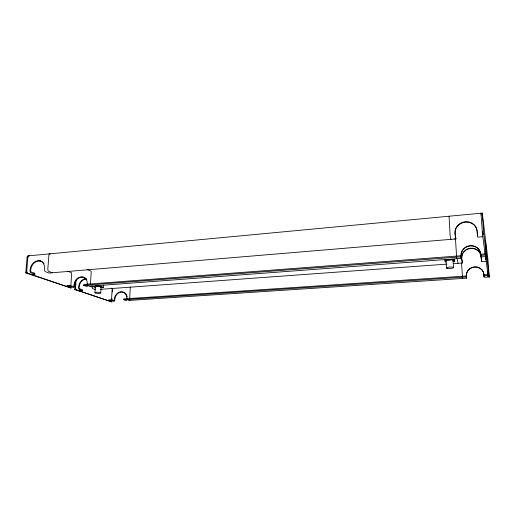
<?xml version="1.0" encoding="UTF-8"?>
<svg xmlns="http://www.w3.org/2000/svg" width="515" height="515" viewBox="0 0 515 515"><rect width="100%" height="100%" fill="white"/><g stroke="black" fill="none" stroke-linecap="round" stroke-linejoin="round"><path stroke-width="0.77" d="M461.131 257.036L460.687 255.775L83.675 284.467L83.617 285.361L86.668 286.449A1.809 1.011 85.7 0 0 87.595 285.877M456.741 258.124L456.676 258.73L456.155 256.122M129.677 298.957L130.244 287.473A0.818 0.406 86 0 0 130.211 287.055M126.716 300.548A1.635 0.83 86.6 0 1 126.291 300.612L123.793 299.717L123.832 298.906L466.133 276.014L466.468 277.25L466.397 275.577A8.774 8.189 -3 0 1 474.592 266.841A8.774 8.189 -3 0 1 483.913 274.398L484.01 275.557M126.742 298.713L126.703 299.524L129.188 300.419L466.532 278.19L466.455 275.783A8.761 8.182 -2.9 0 1 474.637 267.06A8.761 8.182 -2.9 0 1 483.946 274.611M126.787 299.151L126.832 298.352A7.107 6.038 -66.6 0 0 120.98 291.844A7.107 6.038 -66.6 0 0 114.407 299.183L114.362 299.981A0.811 0.425 86.7 0 1 113.899 300.631L111.33 299.743L108.465 299.936L108.42 300.741L111.285 300.548L113.854 301.43A1.629 0.85 86.7 0 0 114.787 300.129L114.832 299.331A7.101 6.038 -66.6 0 1 119.776 292.346A7.101 6.038 -66.6 0 1 126.581 295.089M111.285 300.548L111.33 299.743M111.517 300.168L112.154 288.786A0.811 0.425 86 0 0 111.98 288.027M111.948 300.316L112.032 298.803M112.405 291.999L112.534 289.707M100.766 292.938L101.133 286.758M100.599 287.64L103.489 287.428L103.624 285.04M94.927 292.7L95.359 285.741M90.453 283.842L91.2 272.023A0.901 0.496 84.9 0 0 90.762 270.948L87.067 269.48M91.979 285.671L91.928 286.546A1.783 0.979 85.9 0 0 92.797 288.638L95.719 289.681M86.823 284.228L86.765 285.123L89.797 286.218L461.176 258.388L461.041 255.498A9.856 9.141 -7.1 0 1 470.247 245.655A9.856 9.141 -7.1 0 1 480.695 253.998L480.772 255.06M79.484 290.866L82.509 290.647L82.561 289.784L79.574 288.754A0.882 0.502 85.9 0 1 79.13 287.711L79.188 286.849A7.744 6.425 -66 0 1 86.288 278.847M75.242 281.731L74.707 289.552L111.858 301.912L75.467 289.494L76.111 280.044M70.806 286.115L71.675 273.632A0.888 0.515 84.9 0 0 71.218 272.57L67.471 271.16M87.338 283.984A7.841 6.476 -65.9 0 0 81.138 276.903A7.841 6.476 -65.9 0 0 73.935 285.007L73.87 285.883A0.895 0.515 85.7 0 1 73.297 286.578L70.175 285.497L67.085 285.735L67.021 286.617L70.111 286.379L73.233 287.454A1.796 1.036 85.7 0 0 74.385 286.057L74.443 285.188A7.828 6.47 -65.9 0 1 79.555 277.617A7.828 6.47 -65.9 0 1 86.848 279.8M70.111 286.379L70.175 285.497M31.544 274.508L34.814 274.238L34.891 273.285L31.196 272.004A0.985 0.624 84.3 0 1 30.655 270.832L30.733 269.873A8.626 6.901 -65.3 0 1 36.359 261.549A8.626 6.901 -65.3 0 1 44.148 263.86M25.75 272.886L27.083 257.32A1.957 1.236 83.2 0 1 28.486 255.891L29.304 255.813A1.957 1.236 83.2 0 0 27.9 257.243L26.574 272.815L71.199 288.04L25.75 272.886L26.574 272.815M488.149 276.175C488.297 277.682 482.735 278.094 483.978 275.345M462.522 278.454L462.097 276.285M480.63 255.331L485.265 254.983L485.188 253.908L480.553 254.262L480.881 256.914L480.875 256.309M28.666 255.833L482.272 213.094L485.201 237.119L486.694 257.004L485.548 257.094L482.471 234.055L480.971 213.165M27.083 257.32L27.9 257.243M481.068 214.826L482.355 214.703L482.272 213.094M482.298 231.686L482.491 234.074L483.765 233.945L486.694 257.004M455.266 235.535L455.917 238.934L49.131 273.034L45.52 271.74A1.983 1.21 84.4 0 1 44.451 269.371L44.528 268.405A8.633 6.907 -65.3 0 0 38.001 260.719A8.633 6.907 -65.3 0 0 30.115 269.654L30.031 270.613A1.97 1.242 84.3 0 0 31.119 272.963L34.814 274.238M482.819 236.675L477.727 237.1L477.244 233.102M83.617 285.361L460.758 256.837L461.176 258.388M480.881 256.914L485.478 256.567L485.458 255.961M100.805 287.415L102.221 287.312L99.138 286.173L94.161 286.54L95.41 286.997M74.707 289.552L75.467 289.494M452.975 261.659L454.5 261.549L454.352 259.174M485.832 259.238L486.971 259.154L489.25 277.109L488.226 277.179L485.606 256.148M100.399 289.346L446.808 264.118M453.219 263.648L462.419 262.978L461.858 259.734M481.235 258.292L481.622 261.581L486.102 261.253M483.817 274.83L487.937 274.553L488.008 275.512L483.888 275.789L483.817 274.83L484.01 275.789M123.793 299.717L466.197 276.961L466.532 278.19M82.509 290.647L79.516 289.617A1.77 1.004 85.9 0 1 78.628 287.537L78.686 286.668A7.751 6.425 -66 0 1 85.793 278.66M67.085 285.735L68.341 286.166M52.472 272.757L48.874 271.457A1.989 1.204 84.4 0 1 47.811 269.081L48.893 255.279A1.976 1.191 83.4 0 1 50.245 253.844M95.616 287.415L92.88 286.417L99.434 285.928L103.489 287.428M39.726 260.712L41.973 261.562M449.067 216.223L450.142 235.722L450.94 239.346M445.346 262.225L444.587 260.152L453.85 259.457L454.5 261.549M446.164 261.369L445.784 260.32L452.814 259.798L453.322 261.382M458.028 263.3L457.32 259.264M454.893 238.316L455.633 241.4L456.573 256.103M455.917 238.934L455.209 234.988M462.419 262.978L461.749 258.929M477.643 235.934L477.296 233.649M480.553 254.262L480.72 255.324M483.888 275.789L484.081 277.038M481.28 258.768L481.622 261.581M482.491 234.074L482.561 234.718M485.903 259.747L485.677 257.146M481.152 257.481L481.242 258.594M477.141 232.13L477.244 233.404M461.549 262.901L462.406 275.995M455.17 235.291L455.002 232.864A11.085 10.191 -11 0 1 465.348 221.765A11.085 10.191 -11 0 1 477.057 230.952L477.199 232.465M489.25 277.109L487.911 259.367L485.626 240.621L486.971 259.154M487.769 271.096L487.943 273.484M485.124 251.526L485.297 253.914M482.355 214.703L483.765 233.945M481.197 257.738L481.081 256.438A9.727 9.025 -6.7 0 0 470.762 248.185A9.727 9.025 -6.7 0 0 461.678 257.893L461.813 259.18M466.133 276.014L466.197 276.961M461.176 256.805L461.112 255.755A9.843 9.128 -7.1 0 1 470.304 245.932A9.843 9.128 -7.1 0 1 480.733 254.262M460.687 255.775L460.758 256.837M455.163 234.357L455.086 233.192A11.066 10.178 -11 0 1 465.418 222.107A11.066 10.178 -11 0 1 477.115 231.286M453 259.676L453.49 267.543M446.029 260.197L446.492 268.038M90.312 286.16A1.809 1.004 85.7 0 1 89.797 286.218M27.823 273.24A1.963 1.249 84.3 0 1 26.735 270.896M71.122 287.119A1.79 1.043 85.7 0 1 70.162 287.685M95.417 288.001A1.783 0.972 85.9 0 1 95.101 287.235M129.941 299.872A1.642 0.824 86.6 0 1 129.188 300.419M461.749 258.15A9.714 9.019 -6.6 0 1 470.819 248.455A9.714 9.019 -6.6 0 1 481.119 256.695M76.478 289.842A1.764 1.011 85.9 0 1 75.583 287.763M111.446 301.552A1.622 0.856 86.7 0 1 111.002 301.623M126.838 295.7A7.101 6.038 -66.6 0 1 127.179 297.071M92.455 287.183A0.888 0.489 85.9 0 1 92.417 286.72M447.084 268.379A3.515 0.773 -3.3 0 0 453.149 267.955A3.515 0.773 -3.3 0 0 449.737 267.028A3.515 0.773 -3.3 0 0 447.084 268.379M95.365 292.99A2.923 0.554 2.8 0 0 100.425 293.202A2.923 0.554 2.8 0 0 97.753 292.256A2.923 0.554 2.8 0 0 95.365 292.99"/></g></svg>
